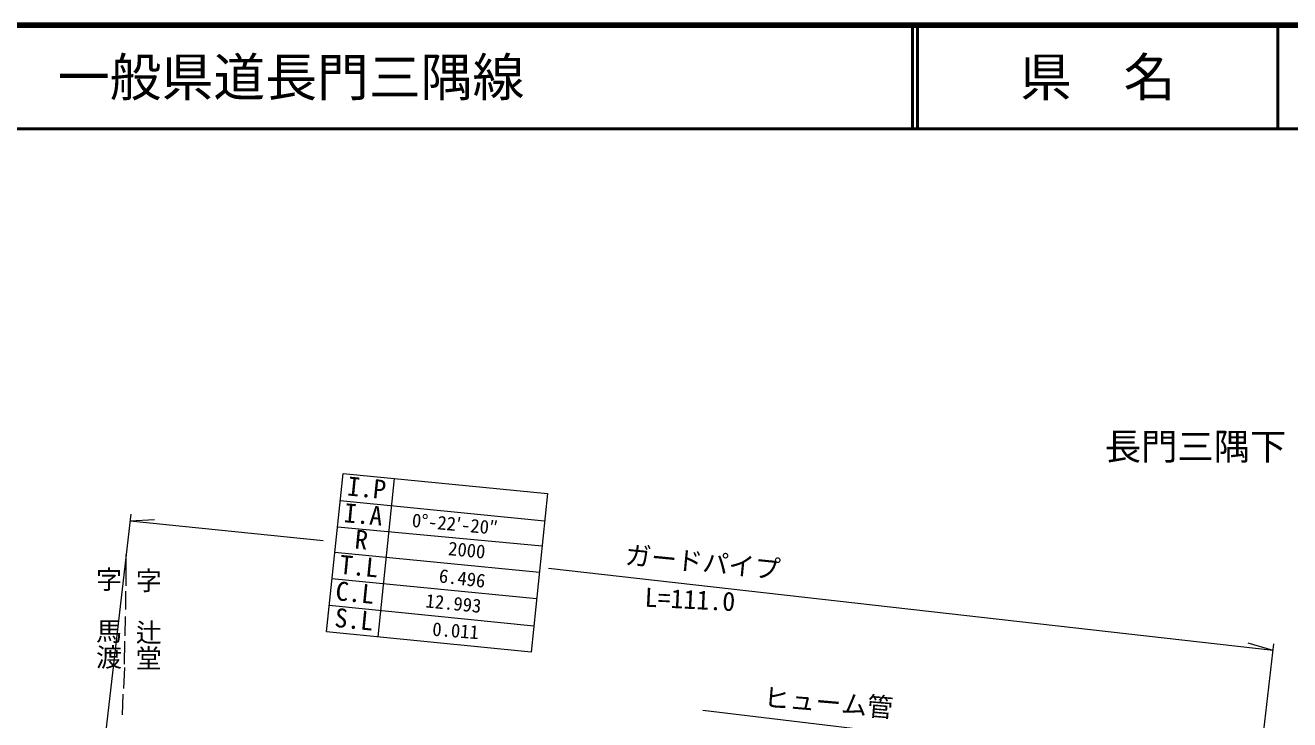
# Model space of a CAD drawing. Units: millimetres, scale not verified. Extents: x 40000 to 680000, y 20000 to 380000.
# Drawn here: x 212202 to 334142, y 313001 to 380000 of the extents above; entities that cross this region are included whole.
import ezdxf
from ezdxf.enums import TextEntityAlignment as Align

# ---------------------------------------------------------------- set-up
doc = ezdxf.new("R2010")
doc.units = ezdxf.units.MM
doc.header["$LTSCALE"] = 1000
for name, color, linetype, lineweight in [('M-BGD', 7, 'Continuous', 13), ('M-TTL', 2, 'Continuous', 140), ('M-TTL-LINE', 7, 'Continuous', 50), ('M-TTL-TXT', 7, 'Continuous', 13)]:
    doc.layers.add(name, color=color, linetype=linetype, lineweight=lineweight)
doc.styles.add('@ＭＳ ゴシック', font='')
doc.styles.add('ＭＳ ゴシック', font='')
doc.styles.get('@ＭＳ ゴシック').set_extended_font_data('@MS Gothic')
doc.styles.get('ＭＳ ゴシック').set_extended_font_data('MS Gothic')

msp = doc.modelspace()

# ---------------------------------------------------------------- linework, layer by layer
at = {"layer": 'M-BGD'}
for p, q in [((241240, 321483), (242844, 336746)), ((242844, 336746), (262556, 334830)), ((247780, 336266), (246212, 320986)), ((242572, 334155), (262284, 332180)), ((262556, 334830), (260985, 319512)), ((218081, 295516), (222402, 332838)), ((222327, 332198), (224658, 332310)), ((222327, 332198), (240939, 330276)), ((262034, 329737), (242300, 331566)), ((221923, 325927), (221924, 328913)), ((242046, 329154), (261777, 327237)), ((332532, 319666), (262657, 327598)), ((261515, 324675), (241777, 326595)), ((221890, 323639), (221890, 325413)), ((241510, 324048), (261247, 322063)), ((221820, 321110), (221853, 322958)), ((260985, 319512), (241240, 321483)), ((221783, 318362), (221803, 320569)), ((328597, 285295), (332606, 320314)), ((332532, 319666), (330141, 320389)), ((221717, 316012), (221790, 318045)), ((221581, 313467), (221651, 315478)), ((277538, 313934), (303754, 310771))]:
    msp.add_line(p, q, dxfattribs=at)
at = {"layer": 'M-TTL'}
msp.add_line((680000, 380000), (40000, 380000), dxfattribs=at)
at = {"layer": 'M-TTL-LINE'}
for p, q in [((297750, 380000), (297750, 370000)), ((298250, 380000), (298250, 370000)), ((333000, 380000), (333000, 370000)), ((40000, 370000), (680000, 370000))]:
    msp.add_line(p, q, dxfattribs=at)

# ---------------------------------------------------------------- texts
at = {"layer": 'M-BGD', "style": 'ＭＳ ゴシック'}
msp.add_text('長門三隅下', height=2566, dxfattribs=at).set_placement((316312, 337306), align=Align.BOTTOM_LEFT)
at = {"layer": 'M-BGD'}
for s, height, rotation, style, p in [('I.P', 1833, 354.278, 'ＭＳ ゴシック', (243120, 334100)), ('I.A', 1833, 354.705, 'ＭＳ ゴシック', (242800, 331520)), ('0°-22′-20″', 1320, 354.72, 'ＭＳ ゴシック', (249407, 331212)), ('R', 1833, 354.451, 'ＭＳ ゴシック', (243853, 328979)), ('2000', 1320, 354.451, 'ＭＳ ゴシック', (252895, 328493)), ('ガードパイプ', 1833, 354.46, 'ＭＳ ゴシック', (269932, 327476)), ('T.L', 1833, 354.443, 'ＭＳ ゴシック', (242401, 326535)), ('字\u3000馬渡', 1833, 270, '@ＭＳ ゴシック', (218777, 327811)), ('字\u3000辻堂', 1833, 270, '@ＭＳ ゴシック', (222608, 327699)), ('6.496', 1320, 353.161, 'ＭＳ ゴシック', (251988, 325864)), ('C.L', 1833, 354.256, 'ＭＳ ゴシック', (242003, 323998)), ('L=111.0', 1833, 357.142, 'ＭＳ ゴシック', (271877, 323363)), ('12.993', 1320, 354.256, 'ＭＳ ゴシック', (250715, 323449)), ('S.L', 1833, 354.299, 'ＭＳ ゴシック', (241912, 321416)), ('0.011', 1320, 355.736, 'ＭＳ ゴシック', (251389, 320709)), ('ヒューム管', 1833, 355.127, 'ＭＳ ゴシック', (283307, 313734))]:
    msp.add_text(s, height=height, rotation=rotation, dxfattribs=dict(at, style=style)).set_placement(p, align=Align.BOTTOM_LEFT)
at = {"layer": 'M-TTL-TXT', "style": 'ＭＳ ゴシック'}
msp.add_text('路 線 名      一般県道長門三隅線', height=3666, dxfattribs=at).set_placement((180380, 375000), align=Align.MIDDLE_LEFT)
msp.add_text('県\u3000名', height=3666, dxfattribs=at).set_placement((315625, 375000), align=Align.MIDDLE_CENTER)

doc.saveas('drawing.dxf')
